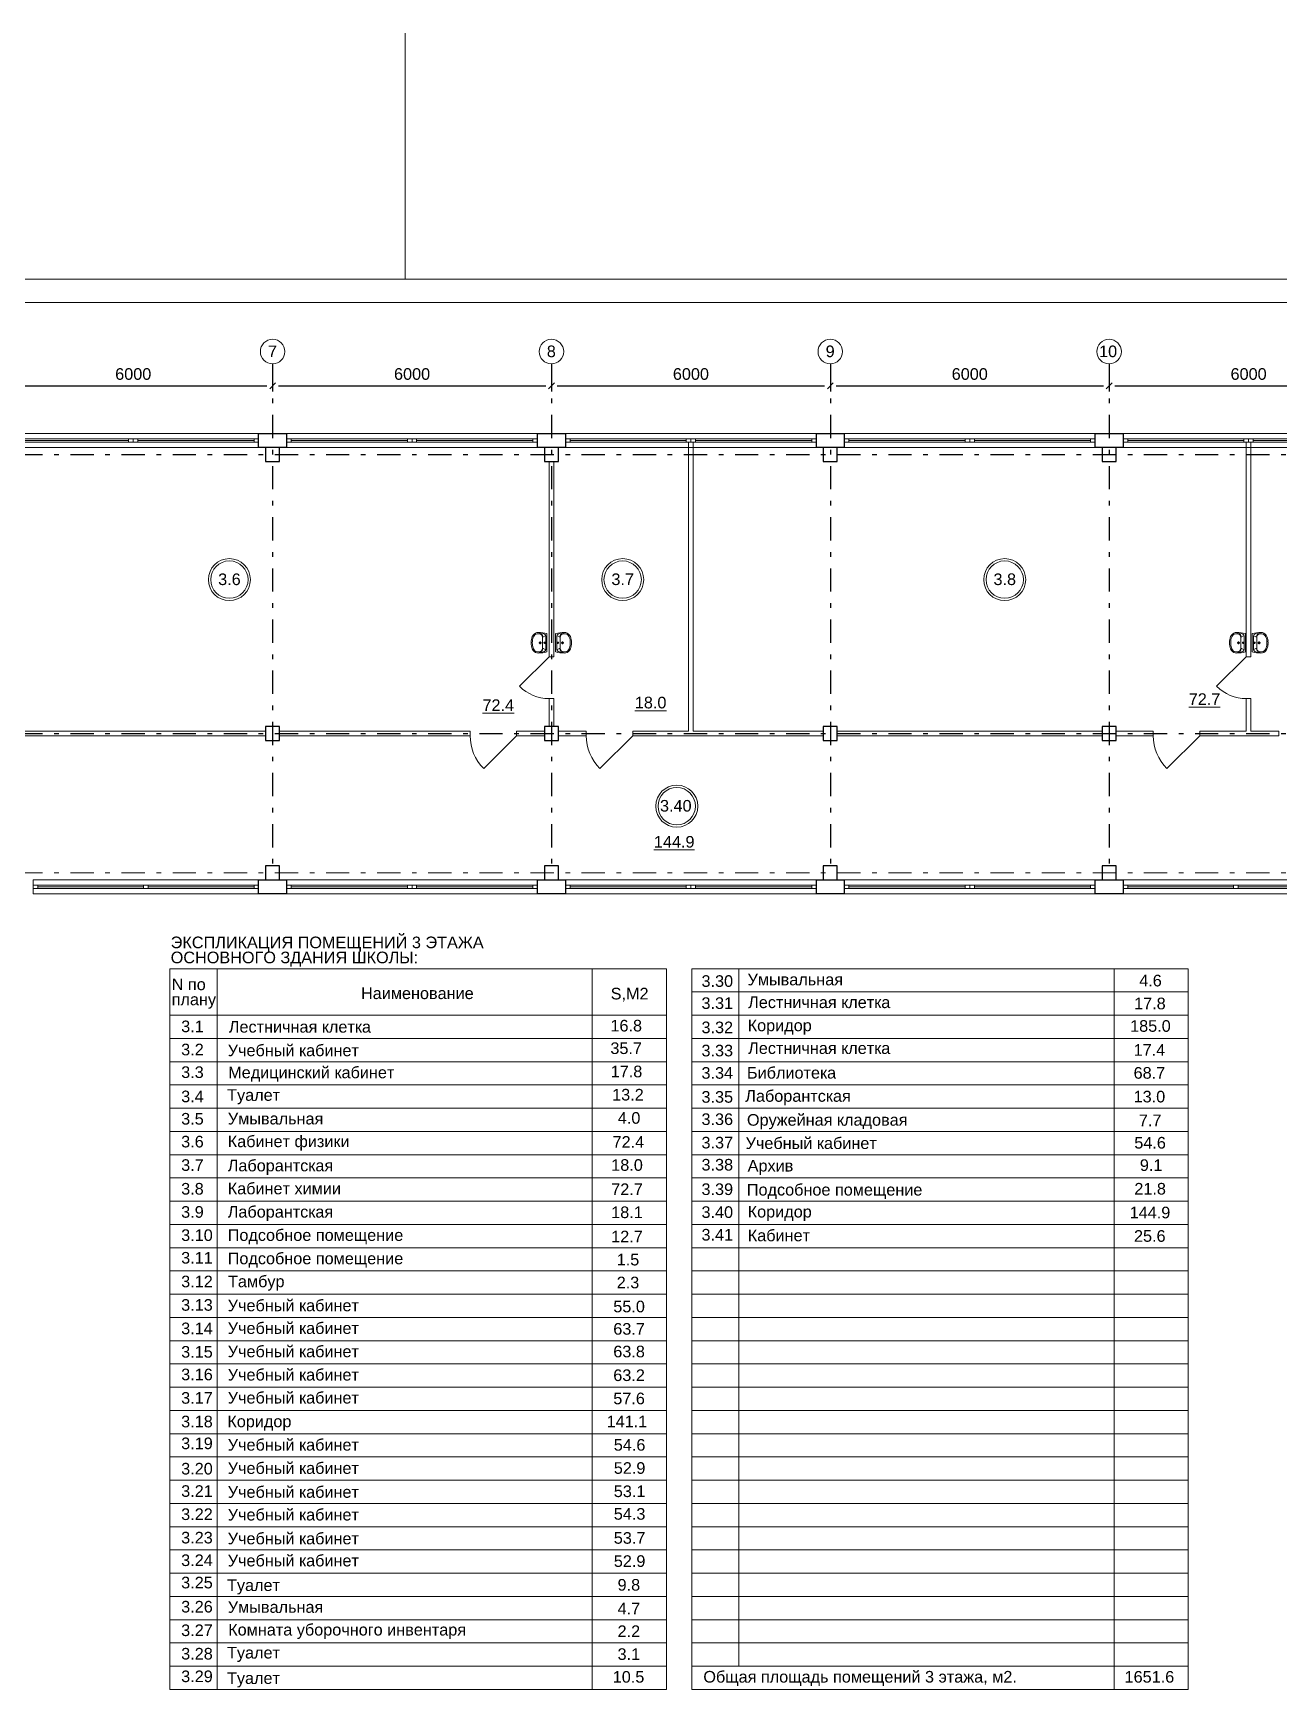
# Model space of a CAD drawing. Header units: metres. Extents: x -306 to 273, y -329 to 512.
# Drawn here: x 217.88 to 244.68, y 318.29 to 354.07 of the extents above; entities that cross this region are included whole.
import ezdxf
from ezdxf.enums import TextEntityAlignment as Align

# ---------------------------------------------------------------- set-up
doc = ezdxf.new("R2010")
doc.units = ezdxf.units.M
doc.header["$MEASUREMENT"] = 0
doc.linetypes.add('( Dashdot )', pattern=[1.001, 0.5, -0.25, 0.001, -0.25])
doc.layers.get('DEFPOINTS').update_dxf_attribs({"lineweight": 0})
doc.layers.add('Level 50', color=7, linetype='Continuous', lineweight=0)
doc.styles.add('Standard_0', font='arial.ttf')
doc.styles.add('Style-Arial', font='arial.ttf')
doc.dimstyles.get("Standard").update_dxf_attribs({"dimtxt": 0.00018, "dimasz": 0.00018, "dimexe": 0.0002, "dimexo": 0.0625, "dimgap": 9e-05, "dimtad": 0, "dimtih": 1, "dimtoh": 1, "dimdec": 4, "dimlfac": 1000, "dimzin": 0, "dimdsep": 46, "dimtxsty": 'Standard_0', "dimcen": 9e-05, "dimadec": 0, "dimazin": 0, "dimtfac": 1, "dimtdec": 4, "dimtofl": 0, "dimtmove": 0, "dimatfit": 0, "dimfxl": 0.01, "dimfxlon": 1, "dimtolj": 1, "dimtzin": 0, "dimarcsym": 0})

# ---------------------------------------------------------------- blocks, each defined once
blk = doc.blocks.new('*U1656')
at = {"color": 7, "linetype": 'Continuous', "lineweight": 0}
blk.add_line((1.25, 0), (-1.25, 0), dxfattribs=at)
at = {"color": 7, "linetype": 'Continuous', "lineweight": 13, "flags": 128}
for points in [[(-1.35, 0.035), (-1.25, 0.035), (-1.25, -0.035), (-1.35, -0.035), (-1.35, 0.035)], [(1.25, 0.035), (1.35, 0.035), (1.35, -0.035), (1.25, -0.035), (1.25, 0.035)]]:
    blk.add_lwpolyline(points, close=True, dxfattribs=at)
at = {"color": 7, "linetype": 'Continuous', "lineweight": 0, "flags": 128}
blk.add_lwpolyline([(-1.25, 0.035), (1.25, 0.035), (1.25, -0.035), (-1.25, -0.035), (-1.25, 0.035)], close=True, dxfattribs=at)
blk = doc.blocks.new('*U1657')
at = {"color": 7, "linetype": 'Continuous', "lineweight": 0}
blk.add_line((1.25, 0.001), (-1.25, -0.001), dxfattribs=at)
at = {"color": 7, "linetype": 'Continuous', "lineweight": 13, "flags": 128}
for points in [[(-1.35, 0.034), (-1.25, 0.034), (-1.25, -0.036), (-1.35, -0.036), (-1.35, 0.034)], [(1.25, 0.036), (1.35, 0.036), (1.35, -0.034), (1.25, -0.034), (1.25, 0.036)]]:
    blk.add_lwpolyline(points, close=True, dxfattribs=at)
at = {"color": 7, "linetype": 'Continuous', "lineweight": 0, "flags": 128}
blk.add_lwpolyline([(-1.25, 0.034), (1.25, 0.036), (1.25, -0.034), (-1.25, -0.036), (-1.25, 0.034)], close=True, dxfattribs=at)
blk = doc.blocks.new('*U1671')
at = {"color": 7, "linetype": 'Continuous', "lineweight": 0}
for p, q in [((-0.05, 0), (-2.325, 0)), ((2.325, 0), (0.05, 0))]:
    blk.add_line(p, q, dxfattribs=at)
at = {"color": 7, "linetype": 'Continuous', "lineweight": 0, "flags": 128}
for points in [[(-2.425, 0.15), (2.425, 0.15), (2.425, -0.15), (-2.425, -0.15), (-2.425, 0.15)], [(-2.325, 0.035), (2.325, 0.035), (2.325, -0.035), (-2.325, -0.035), (-2.325, 0.035)]]:
    blk.add_lwpolyline(points, close=True, dxfattribs=at)
at = {"color": 7, "linetype": 'Continuous', "lineweight": 13, "flags": 128}
for points in [[(-2.425, 0.035), (-2.325, 0.035), (-2.325, -0.035), (-2.425, -0.035), (-2.425, 0.035)], [(-0.05, 0.035), (0.05, 0.035), (0.05, -0.035), (-0.05, -0.035), (-0.05, 0.035)], [(2.325, 0.035), (2.425, 0.035), (2.425, -0.035), (2.325, -0.035), (2.325, 0.035)]]:
    blk.add_lwpolyline(points, close=True, dxfattribs=at)
blk = doc.blocks.new('ум9')
at = {"color": 252, "lineweight": 13}
for p, q in [((0.317, 0), (-0.317, 0)), ((-0.237, -0.059), (-0.19, -0.143)), ((0.228, -0.039), (-0.228, -0.039)), ((0.185, -0.156), (-0.171, -0.156)), ((0.046, -0.234), (-0.046, -0.234)), ((0.035, -0.08), (-0.035, -0.08)), ((0, -0.115), (0, -0.045)), ((0, -0.189), (0, -0.28)), ((0.237, -0.059), (0.19, -0.143))]:
    blk.add_line(p, q, dxfattribs=at)
for centre, radius in [((0, -0.234), 0.0351), ((0, -0.08), 0.0221), ((0, -0.234), 0.0221)]:
    blk.add_circle(centre, radius, dxfattribs=at)
for centre, radius, start, end in [((1.163, -0.334), 1.518, 167.32064, 178.65249), ((-0.135, -0.304), 0.22, 178.31195, 234.10428), ((-0.355, -0.298), 0.00065, 358.31195, 358.65249), ((0.089, -0.267), 0.429, 154.59774, 180.33488), ((-0.317, -0.001), 0.00065, 90, 167.32064), ((-0.135, -0.303), 0.18, 141.05038, 245.27182), ((-0.228, -0.117), 0.078, 90, 154.59774), ((-0.135, -0.303), 0.193, 141.05038, 147.74931), ((-0.181, -0.302), 0.159, 98.71112, 129.94245), ((-0.181, -0.302), 0.146, 86.15482, 129.94245), ((-0.035, -0.093), 0.452, 239.6448, 267.53684), ((-0.035, -0.093), 0.413, 244.88977, 267.53684), ((0, 0.104), 0.65, 265.1692, 274.8308), ((0, 0.104), 0.611, 265.1692, 274.8308), ((0.035, -0.093), 0.413, 272.46316, 300.3552), ((0.035, -0.093), 0.452, 272.46316, 300.3552), ((0.181, -0.302), 0.146, 50.05755, 93.84518), ((0.181, -0.302), 0.159, 50.05755, 81.28888), ((0.135, -0.303), 0.18, 294.72818, 38.94962), ((0.228, -0.117), 0.078, 25.40226, 90), ((0.135, -0.304), 0.22, 305.89572, 1.68805), ((0.135, -0.303), 0.193, 32.25069, 38.94962), ((-0.089, -0.267), 0.429, 359.66512, 25.40226), ((0.317, -0.001), 0.00065, 12.67936, 90), ((-1.163, -0.334), 1.518, 1.34751, 12.67936), ((0.355, -0.298), 0.00065, 181.34751, 181.68805)]:
    blk.add_arc(centre, radius, start, end, dxfattribs=at)
blk = doc.blocks.new('*U1662')
at = {"color": 7, "linetype": 'Continuous', "lineweight": 0}
blk.add_line((0, 29.7), (0, 34.987), dxfattribs=at)
at = {"color": 7, "linetype": 'Continuous', "lineweight": 0, "flags": 128}
blk.add_lwpolyline([(42.05, 29.7), (42.05, -29.7), (-42.05, -29.7), (-42.05, 29.7), (42.05, 29.7)], close=True, dxfattribs=at)
at = {"layer": 'Level 50', "color": 7, "linetype": 'Continuous', "lineweight": 13}
blk.add_line((41.55, 29.2), (-40.05, 29.2), dxfattribs=at)
blk = doc.blocks.new('*U1829')
at = {"color": 7, "linetype": 'Continuous', "lineweight": 13}
for radius in [0.452, 0.402]:
    blk.add_circle((0, 0), radius, dxfattribs=at)
at = {"color": 7, "linetype": 'Continuous', "lineweight": 13, "style": 'Style-Arial'}
blk.add_text('3.6', height=0.25, dxfattribs=at).set_placement((-0.242, 0.133), align=Align.TOP_LEFT)
blk = doc.blocks.new('*U1830')
at = {"color": 7, "linetype": 'Continuous', "lineweight": 13}
for radius in [0.452, 0.402]:
    blk.add_circle((0, 0), radius, dxfattribs=at)
at = {"color": 7, "linetype": 'Continuous', "lineweight": 13, "style": 'Style-Arial'}
blk.add_text('3.7', height=0.25, dxfattribs=at).set_placement((-0.242, 0.133), align=Align.TOP_LEFT)
blk = doc.blocks.new('*U1831')
at = {"color": 7, "linetype": 'Continuous', "lineweight": 13}
for radius in [0.452, 0.402]:
    blk.add_circle((0, 0), radius, dxfattribs=at)
at = {"color": 7, "linetype": 'Continuous', "lineweight": 13, "style": 'Style-Arial'}
blk.add_text('3.8', height=0.25, dxfattribs=at).set_placement((-0.242, 0.133), align=Align.TOP_LEFT)
blk = doc.blocks.new('*U1875')
at = {"color": 7, "linetype": 'Continuous', "lineweight": 13}
for radius in [0.452, 0.402]:
    blk.add_circle((0, 0), radius, dxfattribs=at)
at = {"color": 7, "linetype": 'Continuous', "lineweight": 13, "style": 'Style-Arial'}
blk.add_text('3.40', height=0.25, dxfattribs=at).set_placement((-0.361, 0.133), align=Align.TOP_LEFT)
blk = doc.blocks.new('*U1888')
at = {"color": 7, "lineweight": 13}
blk.add_line((-0.5, 0.354), (0.207, -0.354), dxfattribs=at)
at = {"color": 7, "lineweight": 0}
blk.add_arc((-0.5, 0.354), 1, 315, 360, dxfattribs=at)
blk = doc.blocks.new('*U1889')
at = {"color": 7, "linetype": 'Continuous', "lineweight": 13}
blk.add_line((-0.45, 0.318), (0.186, -0.318), dxfattribs=at)
at = {"color": 7, "linetype": 'Continuous', "lineweight": 0}
blk.add_arc((-0.45, 0.318), 0.9, 315, 360, dxfattribs=at)
blk = doc.blocks.new('_Oblique-1')
at = {"color": 0, "linetype": 'ByBlock', "lineweight": -2}
blk.add_line((0.5, 0.5), (-0.5, -0.5), dxfattribs=at)
blk = doc.blocks.new('*D2421')
at = {"color": 0, "linetype": 'Continuous', "lineweight": -2, "transparency": 16777216}
for p, q in [((217.031, 346.584), (217.031, 346.361)), ((217.156, 346.486), (222.906, 346.486)), ((223.031, 346.584), (223.031, 346.361))]:
    blk.add_line(p, q, dxfattribs=at)
at = {"layer": 'DEFPOINTS', "color": 0, "linetype": 'Continuous', "lineweight": 0, "transparency": 16777216}
for p in [(217.031, 346.709), (223.031, 346.709), (223.031, 346.486)]:
    blk.add_point(p, dxfattribs=at)
at = {"color": 0, "linetype": 'Continuous', "lineweight": -2, "transparency": 16777216, "xscale": 0.125, "yscale": 0.125, "zscale": 0.125, "rotation": 180}
blk.add_blockref('_Oblique-1', (217.031, 346.486), dxfattribs=at)
at = {"color": 0, "linetype": 'Continuous', "lineweight": -2, "transparency": 16777216, "xscale": 0.125, "yscale": 0.125, "zscale": 0.125}
blk.add_blockref('_Oblique-1', (223.031, 346.486), dxfattribs=at)
at = {"color": 0, "linetype": 'Continuous', "lineweight": 0, "transparency": 16777216, "insert": (220.031, 346.738), "char_height": 0.25, "attachment_point": 5, "style": 'Style-Arial'}
blk.add_mtext('\\A1;6000', dxfattribs=at)
blk = doc.blocks.new('*D2422')
at = {"color": 0, "linetype": 'Continuous', "lineweight": -2, "transparency": 16777216}
for p, q in [((229.031, 346.834), (229.031, 346.361)), ((223.031, 346.584), (223.031, 346.361)), ((223.156, 346.486), (228.906, 346.486))]:
    blk.add_line(p, q, dxfattribs=at)
at = {"layer": 'DEFPOINTS', "color": 0, "linetype": 'Continuous', "lineweight": 0, "transparency": 16777216}
for p in [(223.031, 346.709), (229.031, 346.959), (229.031, 346.486)]:
    blk.add_point(p, dxfattribs=at)
at = {"color": 0, "linetype": 'Continuous', "lineweight": -2, "transparency": 16777216, "xscale": 0.125, "yscale": 0.125, "zscale": 0.125, "rotation": 180}
blk.add_blockref('_Oblique-1', (223.031, 346.486), dxfattribs=at)
at = {"color": 0, "linetype": 'Continuous', "lineweight": -2, "transparency": 16777216, "xscale": 0.125, "yscale": 0.125, "zscale": 0.125}
blk.add_blockref('_Oblique-1', (229.031, 346.486), dxfattribs=at)
at = {"color": 0, "linetype": 'Continuous', "lineweight": 0, "transparency": 16777216, "insert": (226.031, 346.738), "char_height": 0.25, "attachment_point": 5, "style": 'Style-Arial'}
blk.add_mtext('\\A1;6000', dxfattribs=at)
blk = doc.blocks.new('*D2423')
at = {"color": 0, "linetype": 'Continuous', "lineweight": -2, "transparency": 16777216}
for p, q in [((229.031, 346.834), (229.031, 346.361)), ((235.031, 346.834), (235.031, 346.361)), ((229.156, 346.486), (234.906, 346.486))]:
    blk.add_line(p, q, dxfattribs=at)
at = {"layer": 'DEFPOINTS', "color": 0, "linetype": 'Continuous', "lineweight": 0, "transparency": 16777216}
for p in [(229.031, 346.959), (235.031, 346.959), (235.031, 346.486)]:
    blk.add_point(p, dxfattribs=at)
at = {"color": 0, "linetype": 'Continuous', "lineweight": -2, "transparency": 16777216, "xscale": 0.125, "yscale": 0.125, "zscale": 0.125, "rotation": 180}
blk.add_blockref('_Oblique-1', (229.031, 346.486), dxfattribs=at)
at = {"color": 0, "linetype": 'Continuous', "lineweight": -2, "transparency": 16777216, "xscale": 0.125, "yscale": 0.125, "zscale": 0.125}
blk.add_blockref('_Oblique-1', (235.031, 346.486), dxfattribs=at)
at = {"color": 0, "linetype": 'Continuous', "lineweight": 0, "transparency": 16777216, "insert": (232.031, 346.738), "char_height": 0.25, "attachment_point": 5, "style": 'Style-Arial'}
blk.add_mtext('\\A1;6000', dxfattribs=at)
blk = doc.blocks.new('*D2424')
at = {"color": 0, "linetype": 'Continuous', "lineweight": -2, "transparency": 16777216}
for p, q in [((235.031, 346.834), (235.031, 346.361)), ((241.031, 346.834), (241.031, 346.361)), ((235.156, 346.486), (240.906, 346.486))]:
    blk.add_line(p, q, dxfattribs=at)
at = {"layer": 'DEFPOINTS', "color": 0, "linetype": 'Continuous', "lineweight": 0, "transparency": 16777216}
for p in [(235.031, 346.959), (241.031, 346.959), (241.031, 346.486)]:
    blk.add_point(p, dxfattribs=at)
at = {"color": 0, "linetype": 'Continuous', "lineweight": -2, "transparency": 16777216, "xscale": 0.125, "yscale": 0.125, "zscale": 0.125, "rotation": 180}
blk.add_blockref('_Oblique-1', (235.031, 346.486), dxfattribs=at)
at = {"color": 0, "linetype": 'Continuous', "lineweight": -2, "transparency": 16777216, "xscale": 0.125, "yscale": 0.125, "zscale": 0.125}
blk.add_blockref('_Oblique-1', (241.031, 346.486), dxfattribs=at)
at = {"color": 0, "linetype": 'Continuous', "lineweight": 0, "transparency": 16777216, "insert": (238.031, 346.738), "char_height": 0.25, "attachment_point": 5, "style": 'Style-Arial'}
blk.add_mtext('\\A1;6000', dxfattribs=at)
blk = doc.blocks.new('*D2425')
at = {"color": 0, "linetype": 'Continuous', "lineweight": -2, "transparency": 16777216}
for p, q in [((241.031, 346.834), (241.031, 346.361)), ((247.031, 346.834), (247.031, 346.361)), ((241.156, 346.486), (246.906, 346.486))]:
    blk.add_line(p, q, dxfattribs=at)
at = {"layer": 'DEFPOINTS', "color": 0, "linetype": 'Continuous', "lineweight": 0, "transparency": 16777216}
for p in [(241.031, 346.959), (247.031, 346.959), (247.031, 346.486)]:
    blk.add_point(p, dxfattribs=at)
at = {"color": 0, "linetype": 'Continuous', "lineweight": -2, "transparency": 16777216, "xscale": 0.125, "yscale": 0.125, "zscale": 0.125, "rotation": 180}
blk.add_blockref('_Oblique-1', (241.031, 346.486), dxfattribs=at)
at = {"color": 0, "linetype": 'Continuous', "lineweight": -2, "transparency": 16777216, "xscale": 0.125, "yscale": 0.125, "zscale": 0.125}
blk.add_blockref('_Oblique-1', (247.031, 346.486), dxfattribs=at)
at = {"color": 0, "linetype": 'Continuous', "lineweight": 0, "transparency": 16777216, "insert": (244.031, 346.738), "char_height": 0.25, "attachment_point": 5, "style": 'Style-Arial'}
blk.add_mtext('\\A1;6000', dxfattribs=at)

msp = doc.modelspace()

# ---------------------------------------------------------------- linework, layer by layer
at = {"color": 1, "linetype": '( Dashdot )'}
for p, q in [((223.03122933, 346.95949373), (223.03122933, 336.00949373)), ((229.03122933, 346.95949373), (229.03122933, 336.00949373)), ((235.03122933, 346.95949373), (235.03122933, 336.00949373)), ((241.03122933, 346.95949373), (241.03122933, 336.00949373)), ((190.07964142, 345.00949373), (261.97964142, 345.00949373)), ((190.07964142, 339.00949373), (261.97964142, 339.00949373))]:
    msp.add_line(p, q, dxfattribs=at)
at = {"color": 7, "linetype": 'Continuous', "lineweight": 13}
for p, q in [((228.97964142, 340.65949373), (229.07964142, 340.65949373)), ((243.97964142, 340.65949373), (244.07964142, 340.65949373)), ((228.97964142, 339.75949373), (229.07964142, 339.75949373)), ((243.97964142, 339.75949373), (244.07964142, 339.75949373)), ((217.17964142, 339.05949373), (222.87964142, 339.05949373)), ((217.17964142, 338.95949373), (222.87964142, 338.95949373)), ((223.17964142, 339.05949373), (227.27964142, 339.05949373)), ((223.17964142, 338.95949373), (227.27964142, 338.95949373)), ((227.27964142, 339.05949373), (227.27964142, 338.95949373)), ((228.27964142, 339.05949373), (228.87964142, 339.05949373)), ((228.27964142, 339.05949373), (228.27964142, 338.95949373)), ((228.27964142, 338.95949373), (228.87964142, 338.95949373)), ((229.17964142, 339.05949373), (229.77964142, 339.05949373)), ((229.17964142, 338.95949373), (229.77964142, 338.95949373)), ((229.77964142, 339.05949373), (229.77964142, 338.95949373)), ((230.77964142, 339.05949373), (230.77964142, 338.95949373)), ((230.77964142, 339.05949373), (231.97964142, 339.05949373)), ((230.77964142, 338.95949373), (234.87964142, 338.95949373)), ((232.07964142, 339.05949373), (234.87964142, 339.05949373)), ((235.17964142, 339.05949373), (240.87964142, 339.05949373)), ((235.17964142, 338.95949373), (240.87964142, 338.95949373)), ((241.17964142, 339.05949373), (241.97964142, 339.05949373)), ((241.17964142, 338.95949373), (241.97964142, 338.95949373)), ((241.97964142, 339.05949373), (241.97964142, 338.95949373)), ((242.97964142, 339.05949373), (242.97964142, 338.95949373)), ((242.97964142, 339.05949373), (243.97964142, 339.05949373)), ((242.97964142, 338.95949373), (244.67964142, 338.95949373)), ((244.07964142, 339.05949373), (244.67964142, 339.05949373)), ((244.67964142, 339.05949373), (244.67964142, 338.95949373)), ((220.82046847, 333.9483909), (231.50637371, 333.9483909)), ((220.82046847, 333.9483909), (220.82046847, 318.4483909)), ((221.83393349, 333.9483909), (221.83393349, 332.9483909)), ((229.90739006, 333.9483909), (229.90739006, 332.9483909)), ((231.50637371, 333.9483909), (231.50637371, 318.4483909)), ((232.04796738, 333.9483909), (232.04796738, 318.4483909)), ((232.04796738, 333.9483909), (242.73387262, 333.9483909)), ((233.0614324, 333.9483909), (233.0614324, 318.9483909)), ((241.13488897, 333.9483909), (241.13488897, 318.4483909)), ((242.73387262, 333.9483909), (242.73387262, 318.4483909)), ((220.82046847, 332.9483909), (231.50637371, 332.9483909)), ((221.83393349, 332.9483909), (221.83393349, 318.4483909)), ((229.90739006, 332.9483909), (229.90739006, 318.4483909)), ((220.82046847, 318.4483909), (231.50637371, 318.4483909))]:
    msp.add_line(p, q, dxfattribs=at)
at = {"color": 1, "linetype": '( Dashdot )', "lineweight": 0}
msp.add_line((190.07964142, 336.00949373), (261.97964142, 336.00949373), dxfattribs=at)
at = {"color": 7, "linetype": 'Continuous', "lineweight": 0}
for p, q in [((232.04796738, 333.4483909), (242.73387262, 333.4483909)), ((232.04796738, 332.9483909), (242.73387262, 332.9483909)), ((220.82046847, 332.4483909), (231.50637371, 332.4483909)), ((232.04796738, 332.4483909), (242.73387262, 332.4483909)), ((220.82046847, 331.9483909), (231.50637371, 331.9483909)), ((232.04796738, 331.9483909), (242.73387262, 331.9483909)), ((220.82046847, 331.4483909), (231.50637371, 331.4483909)), ((232.04796738, 331.4483909), (242.73387262, 331.4483909)), ((220.82046847, 330.9483909), (231.50637371, 330.9483909)), ((232.04796738, 330.9483909), (242.73387262, 330.9483909)), ((220.82046847, 330.4483909), (231.50637371, 330.4483909)), ((232.04796738, 330.4483909), (242.73387262, 330.4483909)), ((220.82046847, 329.9483909), (231.50637371, 329.9483909)), ((232.04796738, 329.9483909), (242.73387262, 329.9483909)), ((220.82046847, 329.4483909), (231.50637371, 329.4483909)), ((232.04796738, 329.4483909), (242.73387262, 329.4483909)), ((220.82046847, 328.9483909), (231.50637371, 328.9483909)), ((232.04796738, 328.9483909), (242.73387262, 328.9483909)), ((220.82046847, 328.4483909), (231.50637371, 328.4483909)), ((232.04796738, 328.4483909), (242.73387262, 328.4483909)), ((220.82046847, 327.9483909), (231.50637371, 327.9483909)), ((232.04796738, 327.9483909), (242.73387262, 327.9483909)), ((220.82046847, 327.4483909), (231.50637371, 327.4483909)), ((232.04796738, 327.4483909), (242.73387262, 327.4483909)), ((220.82046847, 326.9483909), (231.50637371, 326.9483909)), ((232.04796738, 326.9483909), (242.73387262, 326.9483909)), ((220.82046847, 326.4483909), (231.50637371, 326.4483909)), ((232.04796738, 326.4483909), (242.73387262, 326.4483909)), ((220.82046847, 325.9483909), (231.50637371, 325.9483909)), ((232.04796738, 325.9483909), (242.73387262, 325.9483909)), ((220.82046847, 325.4483909), (231.50637371, 325.4483909)), ((232.04796738, 325.4483909), (242.73387262, 325.4483909)), ((220.82046847, 324.9483909), (231.50637371, 324.9483909)), ((232.04796738, 324.9483909), (242.73387262, 324.9483909)), ((220.82046847, 324.4483909), (231.50637371, 324.4483909)), ((232.04796738, 324.4483909), (242.73387262, 324.4483909)), ((220.82046847, 323.9483909), (231.50637371, 323.9483909)), ((232.04796738, 323.9483909), (242.73387262, 323.9483909)), ((220.82046847, 323.4483909), (231.50637371, 323.4483909)), ((232.04796738, 323.4483909), (242.73387262, 323.4483909)), ((220.82046847, 322.9483909), (231.50637371, 322.9483909)), ((232.04796738, 322.9483909), (242.73387262, 322.9483909)), ((220.82046847, 322.4483909), (231.50637371, 322.4483909)), ((232.04796738, 322.4483909), (242.73387262, 322.4483909)), ((220.82046847, 321.9483909), (231.50637371, 321.9483909)), ((232.04796738, 321.9483909), (242.73387262, 321.9483909)), ((220.82046847, 321.4483909), (231.50637371, 321.4483909)), ((232.04796738, 321.4483909), (242.73387262, 321.4483909)), ((220.82046847, 320.9483909), (231.50637371, 320.9483909)), ((232.04796738, 320.9483909), (242.73387262, 320.9483909)), ((220.82046847, 320.4483909), (231.50637371, 320.4483909)), ((232.04796738, 320.4483909), (242.73387262, 320.4483909)), ((220.82046847, 319.9483909), (231.50637371, 319.9483909)), ((232.04796738, 319.9483909), (242.73387262, 319.9483909)), ((220.82046847, 319.4483909), (231.50637371, 319.4483909)), ((232.04796738, 319.4483909), (242.73387262, 319.4483909)), ((220.82046847, 318.9483909), (231.50637371, 318.9483909)), ((220.82046847, 318.9483909), (231.50637371, 318.9483909))]:
    msp.add_line(p, q, dxfattribs=at)
at = {"color": 7, "lineweight": 13}
for p, q in [((232.04796738, 318.9483909), (242.73387262, 318.9483909)), ((232.04796738, 318.4483909), (242.73387262, 318.4483909))]:
    msp.add_line(p, q, dxfattribs=at)
at = {"color": 7, "linetype": 'Continuous', "lineweight": 0, "flags": 128}
for points in [[(222.72964142, 345.15949373), (217.32964142, 345.15949373), (217.32964142, 345.45949373), (222.72964142, 345.45949373), (222.72964142, 345.15949373)], [(228.72964142, 345.15949373), (223.32964142, 345.15949373), (223.32964142, 345.45949373), (228.72964142, 345.45949373), (228.72964142, 345.15949373)], [(234.72964142, 345.15949373), (229.32964142, 345.15949373), (229.32964142, 345.45949373), (234.72964142, 345.45949373), (234.72964142, 345.15949373)], [(240.72964142, 345.15949373), (235.32964142, 345.15949373), (235.32964142, 345.45949373), (240.72964142, 345.45949373), (240.72964142, 345.15949373)], [(246.72964142, 345.15949373), (241.32964142, 345.15949373), (241.32964142, 345.45949373), (246.72964142, 345.45949373), (246.72964142, 345.15949373)], [(228.72964142, 335.55949373), (223.32964142, 335.55949373), (223.32964142, 335.85949373), (228.72964142, 335.85949373), (228.72964142, 335.55949373)], [(234.72964142, 335.55949373), (229.32964142, 335.55949373), (229.32964142, 335.85949373), (234.72964142, 335.85949373), (234.72964142, 335.55949373)], [(240.72964142, 335.55949373), (235.32964142, 335.55949373), (235.32964142, 335.85949373), (240.72964142, 335.85949373), (240.72964142, 335.55949373)]]:
    msp.add_lwpolyline(points, close=True, dxfattribs=at)
at = {"color": 7, "linetype": 'Continuous', "lineweight": 30, "flags": 128}
for points in [[(223.32964142, 345.15949373), (222.72964142, 345.15949373), (222.72964142, 345.45949373), (223.32964142, 345.45949373), (223.32964142, 345.15949373)], [(229.32964142, 345.15949373), (228.72964142, 345.15949373), (228.72964142, 345.45949373), (229.32964142, 345.45949373), (229.32964142, 345.15949373)], [(235.32964142, 345.15949373), (234.72964142, 345.15949373), (234.72964142, 345.45949373), (235.32964142, 345.45949373), (235.32964142, 345.15949373)], [(241.32964142, 345.15949373), (240.72964142, 345.15949373), (240.72964142, 345.45949373), (241.32964142, 345.45949373), (241.32964142, 345.15949373)], [(222.87964142, 345.15949373), (222.87964142, 344.85949373), (223.17964142, 344.85949373), (223.17964142, 345.15949373), (222.87964142, 345.15949373)], [(228.87964142, 345.15949373), (228.87964142, 344.85949373), (229.17964142, 344.85949373), (229.17964142, 345.15949373), (228.87964142, 345.15949373)], [(234.87964142, 345.15949373), (234.87964142, 344.85949373), (235.17964142, 344.85949373), (235.17964142, 345.15949373), (234.87964142, 345.15949373)], [(240.87964142, 345.15949373), (240.87964142, 344.85949373), (241.17964142, 344.85949373), (241.17964142, 345.15949373), (240.87964142, 345.15949373)], [(222.87964142, 339.15949373), (222.87964142, 338.85949373), (223.17964142, 338.85949373), (223.17964142, 339.15949373), (222.87964142, 339.15949373)], [(228.87964142, 339.15949373), (228.87964142, 338.85949373), (229.17964142, 338.85949373), (229.17964142, 339.15949373), (228.87964142, 339.15949373)], [(234.87964142, 339.15949373), (234.87964142, 338.85949373), (235.17964142, 338.85949373), (235.17964142, 339.15949373), (234.87964142, 339.15949373)], [(240.87964142, 339.15949373), (240.87964142, 338.85949373), (241.17964142, 338.85949373), (241.17964142, 339.15949373), (240.87964142, 339.15949373)], [(222.87964142, 336.15949373), (222.87964142, 335.85949373), (223.17964142, 335.85949373), (223.17964142, 336.15949373), (222.87964142, 336.15949373)], [(228.87964142, 336.15949373), (228.87964142, 335.85949373), (229.17964142, 335.85949373), (229.17964142, 336.15949373), (228.87964142, 336.15949373)], [(234.87964142, 336.15949373), (234.87964142, 335.85949373), (235.17964142, 335.85949373), (235.17964142, 336.15949373), (234.87964142, 336.15949373)], [(240.87964142, 336.15949373), (240.87964142, 335.85949373), (241.17964142, 335.85949373), (241.17964142, 336.15949373), (240.87964142, 336.15949373)], [(223.32964142, 335.55949373), (222.72964142, 335.55949373), (222.72964142, 335.85949373), (223.32964142, 335.85949373), (223.32964142, 335.55949373)], [(229.32964142, 335.55949373), (228.72964142, 335.55949373), (228.72964142, 335.85949373), (229.32964142, 335.85949373), (229.32964142, 335.55949373)], [(235.32964142, 335.55949373), (234.72964142, 335.55949373), (234.72964142, 335.85949373), (235.32964142, 335.85949373), (235.32964142, 335.55949373)], [(241.32964142, 335.55949373), (240.72964142, 335.55949373), (240.72964142, 335.85949373), (241.32964142, 335.85949373), (241.32964142, 335.55949373)]]:
    msp.add_lwpolyline(points, close=True, dxfattribs=at)
at = {"color": 7, "linetype": 'Continuous', "lineweight": 13, "flags": 128}
for points in [[(231.97964142, 339.05949373), (231.97964142, 345.27449373), (232.07964142, 345.27449373), (232.07964142, 339.05949373)], [(243.97964142, 340.65949373), (243.97964142, 345.27449373), (244.07964142, 345.27449373), (244.07964142, 340.65949373)], [(229.07964142, 340.65949373), (229.07964142, 344.85949373), (228.97964142, 344.85949373), (228.97964142, 340.65949373)], [(228.97964142, 339.75949373), (228.97964142, 339.15949373), (229.07964142, 339.15949373), (229.07964142, 339.75949373)], [(243.97964142, 339.75949373), (243.97964142, 339.05949373)], [(244.07964142, 339.75949373), (244.07964142, 339.05949373)]]:
    msp.add_lwpolyline(points, dxfattribs=at)
at = {"color": 7, "linetype": 'Continuous', "lineweight": 13}
for centre in [(223.02964142, 347.22284917), (229.02964142, 347.22284917), (235.02964142, 347.22284917), (241.02964142, 347.22284917)]:
    msp.add_circle(centre, 0.26335544, dxfattribs=at)

# ---------------------------------------------------------------- block references
for name, p, rotation in [('*U1656', (218.67968802, 345.30945277), 180), ('*U1657', (221.37968802, 345.31055277), 180), ('*U1656', (224.67968802, 345.30945277), 180), ('*U1657', (227.37968802, 345.31055277), 180), ('*U1656', (230.67968802, 345.30945277), 180), ('*U1657', (233.37968802, 345.31055277), 180), ('*U1656', (236.67968802, 345.30945277), 180), ('*U1657', (239.37968802, 345.31055277), 180), ('*U1656', (242.67968802, 345.30945277), 180), ('*U1657', (245.37968802, 345.31055277), 180), ('*U1889', (228.66146402, 340.20953009), 270), ('*U1889', (243.66146402, 340.20953009), 270), ('*U1656', (224.67968802, 335.70945277), 180), ('*U1657', (227.37968802, 335.71055277), 180), ('*U1656', (230.67968802, 335.70945277), 180), ('*U1657', (233.37968802, 335.71055277), 180), ('*U1656', (236.67968802, 335.70945277), 180), ('*U1657', (239.37968802, 335.71055277), 180), ('*U1671', (243.75467778, 335.70945277), 180)]:
    msp.add_blockref(name, p, dxfattribs=dict(at, rotation=rotation))
for name, p in [('*U1829', (222.10015746, 342.3171099)), ('*U1830', (230.56254923, 342.3171099)), ('*U1831', (238.78341161, 342.3171099)), ('*U1875', (231.7266399, 337.44495605))]:
    msp.add_blockref(name, p, dxfattribs=at)
at = {"color": 252, "lineweight": 13, "extrusion": (0, 0, -1), "xscale": 0.6221590909090893, "yscale": 0.6221590909090893, "zscale": 0.6221590909090893, "rotation": 90}
for p in [(-228.93379305, 340.95895645), (-243.9608981, 340.95895645)]:
    msp.add_blockref('ум9', p, dxfattribs=at)
at = {"color": 252, "lineweight": 13, "xscale": 0.6221590909090893, "yscale": 0.6221590909090893, "zscale": 0.6221590909090893, "rotation": 90}
for p in [(229.12056619, 340.95895645), (244.10983163, 340.95895645)]:
    msp.add_blockref('ум9', p, dxfattribs=at)
at = {"color": 7, "lineweight": 13, "extrusion": (0, 0, -1)}
for p in [(-227.77968802, 338.60596633), (-230.27968802, 338.60596633), (-242.47968802, 338.60596633)]:
    msp.add_blockref('*U1888', p, dxfattribs=at)
at = {"color": 7, "linetype": 'Continuous', "lineweight": 13, "extrusion": (0, 0, -1), "rotation": 180}
msp.add_blockref('*U1671', (-220.30460505, 335.70945277), dxfattribs=at)
at = {"layer": 'Level 50', "color": 7, "linetype": 'Continuous', "lineweight": 13}
msp.add_blockref('*U1662', (225.88121738, 319.08055446), dxfattribs=at)

# ---------------------------------------------------------------- texts
at = {"color": 7, "linetype": 'Continuous', "lineweight": 30, "style": 'Style-Arial'}
for s, p in [('7', (222.9299486, 347.3521118)), ('8', (228.9299486, 347.3521118)), ('9', (234.9299486, 347.3521118)), ('10', (240.81356637, 347.3521118))]:
    msp.add_text(s, height=0.25, dxfattribs=at).set_placement(p, align=Align.TOP_LEFT)
at = {"color": 7, "linetype": 'Continuous', "lineweight": 13, "style": 'Style-Arial'}
for s, p in [('%%u72.4%%U', (227.54536595, 339.74159753)), ('%%u18.0%%U', (230.82418672, 339.79768899)), ('%%u72.7%%U', (242.74302769, 339.8721617)), ('%%u144.9%%U', (231.2344747, 336.80326254)), ('4.6', (241.67706362, 333.81903486)), ('17.8', (241.56708431, 333.32655446)), ('16.8', (230.29912191, 332.84942461)), ('185.0', (241.48157139, 332.8422686)), ('35.7', (230.29829319, 332.36456647)), ('17.4', (241.55682039, 332.32661265)), ('17.8', (230.30480914, 331.86412669)), ('68.7', (241.55682039, 331.8333967)), ('13.2', (230.3359503, 331.36433631)), ('13.0', (241.55682039, 331.32353464)), ('4.0', (230.45808584, 330.86484186)), ('7.7', (241.66988184, 330.81203173)), ('72.4', (230.34534989, 330.34888056)), ('54.6', (241.5714793, 330.33113911)), ('18.0', (230.31684757, 329.85249886)), ('9.1', (241.69149137, 329.84916741)), ('72.7', (230.31684757, 329.33104903)), ('21.8', (241.57241604, 329.34178844)), ('18.1', (230.31566373, 328.83534594)), ('144.9', (241.47227247, 328.83003658)), ('12.7', (230.31566373, 328.31389611)), ('25.6', (241.56488662, 328.32596841)), ('1.5', (230.43394122, 327.81778887)), ('2.3', (230.43394122, 327.32530848)), ('55.0', (230.36068869, 326.80902201)), ('63.7', (230.36068869, 326.32812938)), ('63.8', (230.36068869, 325.8409005)), ('63.2', (230.36068869, 325.33103844)), ('57.6', (230.36068869, 324.83140622)), ('141.1', (230.21682538, 324.33685657)), ('54.6', (230.37171311, 323.83340917)), ('52.9', (230.37171311, 323.33513489)), ('53.1', (230.37171311, 322.83516318)), ('54.3', (230.37171311, 322.34847666)), ('53.7', (230.37171311, 321.83145712)), ('52.9', (230.37171311, 321.33318283)), ('9.8', (230.45293703, 320.82255693)), ('4.7', (230.45293703, 320.31269487)), ('2.2', (230.45293703, 319.82512004)), ('3.1', (230.45293703, 319.33263964)), ('10.5', (230.3489807, 318.84356259)), ('Общая площадь помещений 3 этажа, м2.', (232.29840448, 318.84565168)), ('1651.6', (241.36253766, 318.84431431))]:
    msp.add_text(s, height=0.25, dxfattribs=at).set_placement(p, align=Align.TOP_LEFT)
at = {"color": 7, "linetype": 'Continuous', "lineweight": 0, "style": 'Style-Arial'}
for s, p in [('3.30', (232.25852888, 333.80848086)), ('3.31', (232.25852888, 333.33338212)), ('Лестничная клетка', (233.2626319, 333.3521007)), ('3.1', (221.0624951, 332.83388245)), ('Лестничная клетка', (222.08785219, 332.82504507)), ('3.32', (232.25852888, 332.81193229)), ('3.2', (221.0624951, 332.33560817)), ('3.33', (232.25852888, 332.313658)), ('Лестничная клетка', (233.2626319, 332.36621994)), ('3.3', (221.0624951, 331.84892166)), ('3.34', (232.25852888, 331.83276538)), ('3.4', (221.0624951, 331.32747182)), ('3.35', (232.25852888, 331.31710943)), ('3.5', (221.0624951, 330.8465792)), ('3.36', (232.25852888, 330.83748422)), ('3.6', (221.0624951, 330.35518516)), ('3.37', (232.25852888, 330.33341605)), ('3.7', (221.0624951, 329.85111698)), ('3.38', (232.25852888, 329.85831731)), ('3.8', (221.0624951, 329.34125492)), ('3.39', (232.25852888, 329.33179783)), ('3.9', (221.0624951, 328.84298064)), ('3.40', (232.25852888, 328.83931743)), ('3.10', (221.0624951, 328.34325788)), ('3.41', (232.25852888, 328.35263092)), ('3.11', (221.0624951, 327.85657137)), ('3.12', (221.0624951, 327.34670931)), ('3.13', (221.0624951, 326.84264114)), ('3.14', (221.0624951, 326.33802979)), ('3.15', (221.0624951, 325.83396162)), ('3.16', (221.0624951, 325.34727511)), ('3.17', (221.0624951, 324.84320694)), ('3.18', (221.0624951, 324.33479335)), ('3.19', (221.0624951, 323.8654885)), ('3.20', (221.0624951, 323.32086312)), ('3.21', (221.0624951, 322.83997049)), ('3.22', (221.0624951, 322.34169621)), ('3.23', (221.0624951, 321.83762804)), ('3.24', (221.0624951, 321.35175629)), ('3.25', (221.0624951, 320.87169136)), ('3.26', (221.0624951, 320.35272463)), ('3.27', (221.0624951, 319.84555259)), ('3.28', (221.0624951, 319.34148441)), ('3.29', (221.0624951, 318.8547979))]:
    msp.add_text(s, height=0.25, dxfattribs=at).set_placement(p, align=Align.TOP_LEFT)
at = {"color": 7, "lineweight": 13, "style": 'Style-Arial'}
for s, p in [('Умывальная', (233.24920116, 333.84116526)), ('Коридор', (233.25212927, 332.85530814)), ('Учебный кабинет', (222.06430879, 332.31805339)), ('Медицинский кабинет', (222.07423594, 331.84361624)), ('Библиотека', (233.23705337, 331.83654301)), ('Туалет', (222.05123934, 331.35792705)), ('Лаборантская', (233.20111064, 331.3372502)), ('Умывальная', (222.06666521, 330.84972861)), ('Оружейная кладовая', (233.23705337, 330.82261277)), ('Кабинет физики', (222.06430879, 330.36119626)), ('Учебный кабинет', (233.20767017, 330.32192271)), ('Лаборантская', (222.06430879, 329.84104772)), ('Архив', (233.25212927, 329.83749629)), ('Кабинет химии', (222.06430879, 329.34742589)), ('Подсобное помещение', (233.23444343, 329.32092528)), ('Лаборантская', (222.06430879, 328.84662014)), ('Коридор', (233.25212927, 328.84872349)), ('Подсобное помещение', (222.06430879, 328.34513009)), ('Кабинет', (233.25437801, 328.33785995)), ('Подсобное помещение', (222.06430879, 327.84312132)), ('Тамбур', (222.07019462, 327.34933407)), ('Учебный кабинет', (222.06430879, 326.83250281)), ('Учебный кабинет', (222.06430879, 326.34442831)), ('Учебный кабинет', (222.06430879, 325.8433385)), ('Учебный кабинет', (222.06430879, 325.34224868)), ('Учебный кабинет', (222.06430879, 324.84766653)), ('Коридор', (222.05573365, 324.33823207)), ('Учебный кабинет', (222.06430879, 323.83530378)), ('Учебный кабинет', (222.06430879, 323.33421396)), ('Учебный кабинет', (222.06430879, 322.82010883)), ('Учебный кабинет', (222.06430879, 322.33203434)), ('Учебный кабинет', (222.06430879, 321.81955612)), ('Учебный кабинет', (222.06430879, 321.34449694)), ('Туалет', (222.04858066, 320.81540651)), ('Умывальная', (222.06596575, 320.34619784)), ('Комната уборочного инвентаря', (222.07430981, 319.85807928)), ('Туалет', (222.04858066, 319.36419835)), ('Туалет', (222.04858066, 318.81651548))]:
    msp.add_text(s, height=0.25, dxfattribs=at).set_placement(p, align=Align.TOP_LEFT)
at = {"color": 7, "linetype": 'Continuous', "lineweight": 13, "char_height": 0.25, "style": 'Style-Arial'}
for s, insert, attachment_point, line_spacing_factor in [('ЭКСПЛИКАЦИЯ ПОМЕЩЕНИЙ 3 ЭТАЖА\\PОСНОВНОГО ЗДАНИЯ ШКОЛЫ:', (220.83702223, 334.63973051), 1, 0.776524), ('N по \\Pплану', (220.85840245, 333.41347958), 4, 0.776524), ('Наименование', (224.93227777, 333.41931601), 4, 0.6)]:
    msp.add_mtext(s, dxfattribs=dict(at, insert=insert, attachment_point=attachment_point, line_spacing_factor=line_spacing_factor))
at = {"color": 7, "linetype": 'Continuous', "lineweight": 0, "insert": (230.71226726, 333.53831447), "char_height": 0.25, "attachment_point": 2, "line_spacing_factor": 0.6, "style": 'Style-Arial'}
msp.add_mtext('S,М2', dxfattribs=at)

# ---------------------------------------------------------------- dimensions: what is measured, and where the dimension line sits
at = {"color": 5, "linetype": 'Continuous', "lineweight": 0}
for base, p1, p2, picture, middle in [((223.03122933, 346.48551999), (217.03122933, 346.70949373), (223.03122933, 346.70949373), '*D2421', (220.03122933, 346.73816324)), ((229.03122933, 346.48551999), (223.03122933, 346.70949373), (229.03122933, 346.95949373), '*D2422', (226.03122933, 346.73816324)), ((235.03122933, 346.48551999), (229.03122933, 346.95949373), (235.03122933, 346.95949373), '*D2423', (232.03122933, 346.73816324)), ((241.03122933, 346.48551999), (235.03122933, 346.95949373), (241.03122933, 346.95949373), '*D2424', (238.03122933, 346.73816324)), ((247.03122933, 346.48551999), (241.03122933, 346.95949373), (247.03122933, 346.95949373), '*D2425', (244.03122933, 346.73816324))]:
    dim = msp.add_linear_dim(base=base, p1=p1, p2=p2, dimstyle='Standard', override={"dimtxt": 0.25, "dimasz": 0.125, "dimexe": 0.125, "dimexo": 0.125, "dimgap": 0.125, "dimtad": 1, "dimtih": 0, "dimtoh": 0, "dimzin": 11, "dimtxsty": 'Style-Arial', "dimblk": '_Oblique-1', "dimfxlon": 0, "dimfrac": 2, "dimtzin": 11}, dxfattribs=at)
    dim.commit()
    dim.dimension.update_dxf_attribs({"geometry": picture, "text_midpoint": middle})

doc.saveas('drawing.dxf')
